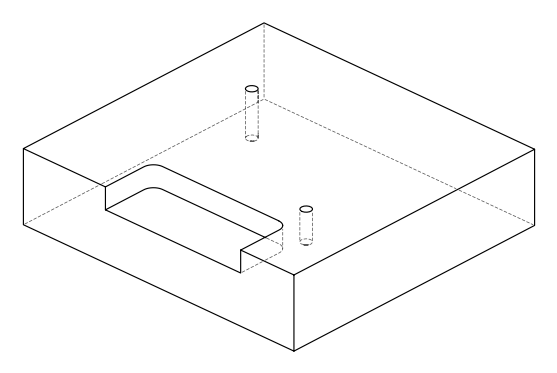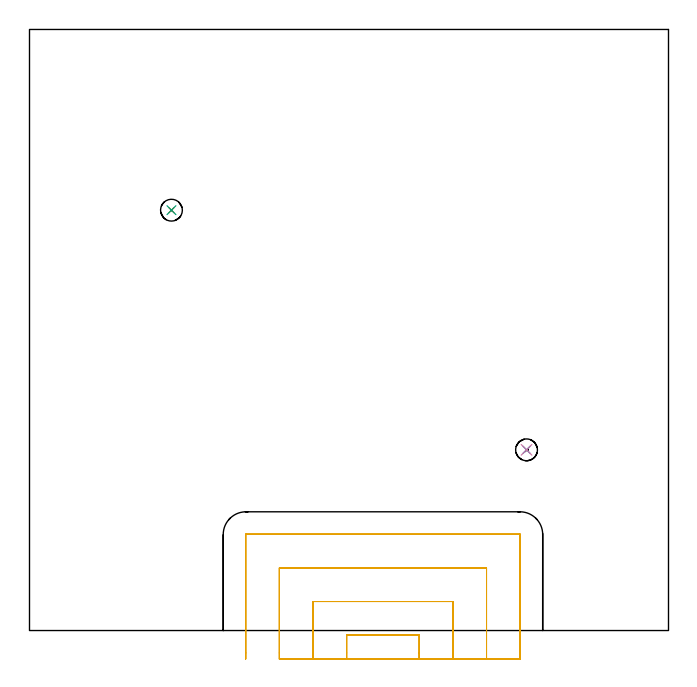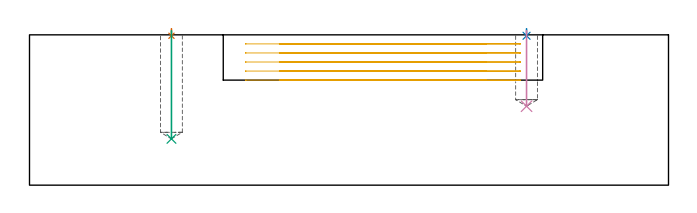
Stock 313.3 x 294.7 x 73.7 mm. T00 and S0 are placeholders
(PLAN: 5 operations, 2 tool changes, 12.1 min)
(1 SPOT_DRILL | STEP1POCKET | NXT0321_9005460120000 | 0.03 min | 2 mm3)
(2 SPOT_DRILL_1 | STEP1POCKET_1 | NXT0321_9005460120000 | 0.03 min | 1 mm3)
(3 DRILL_BLIND_HOLE_INTO_CENTER | STEP1POCKET | UGT0301_219 | 0.21 min | 4381 mm3)
(4 DRILL_BLIND_HOLE_INTO_CENTER_1 | STEP1POCKET_1 | UGT0301_219 | 0.15 min | 2945 mm3)
(5 MILL_SLOT | SLOT_PARTIAL_RECTANGULAR | UGT0201_105 | Follow Part, ap 5.5, ae 75% | 11.7 min | 201178 mm3)
(TOOL NXT0321_9005460120000 | NC Spot Drill, 142deg, 12mm, Carbide, Uncoated | D12 PA142 FL30 Z2)
(TOOL UGT0301_219 | Twist Drill 10.7 mm | D10.7 PA118 FL90 Z2)
(TOOL UGT0201_105 | End Mill 22 mm | D22 FL25 Z2)
(OP 1 SPOT_DRILL)
G17 G21 G94 G90
T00 M6
G54
G17 G0 G90 X69.6 Y206.1 S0 M3
G43 Z83.7 H0
G94 G81 G98 Z73.239 F250. R76.7
G80
M5
M2
(OP 2 SPOT_DRILL_1)
G17 G21 G94 G90
T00 M6
G54
G17 G0 G90 X243.7 Y88.6 S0 M3
G43 Z83.7 H0
G94 G81 G98 Z73.239 F250. R76.7
G80
M5
M2
(OP 3 DRILL_BLIND_HOLE_INTO_CENTER)
G17 G21 G94 G90
T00 M6
G54
G17 G0 G90 X69.6 Y206.1 S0 M3
G43 Z83.7 H0
G94 G81 G98 Z22.7 F250. R75.7
G80
M5
M2
(OP 4 DRILL_BLIND_HOLE_INTO_CENTER_1)
G17 G21 G94 G90
T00 M6
G54
G17 G0 G90 X243.7 Y88.6 S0 M3
G43 Z83.7 H0
G94 G81 G98 Z38.7 F250. R75.7
G80
M5
M2
(OP 5 MILL_SLOT)
G17 G21 G94 G90
T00 M6
G54
G17 G0 G90 X191.1 Y-14. S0 M3
G43 Z83.7 H0
Z69.26
G94 G1 Y-11. F250.
Y-2.3 F500.
X155.5
Y-11.
Y-14. F250.
X207.6
Y-11.
Y14.2 F500.
X139.
Y-11.
Y-14. F250.
X224.1
Y-11.
Y30.7 F500.
X122.5
Y-11.
Y-14. F250.
X240.6
Y-11.
Y47.1 F500.
X240.595 Y47.155
X240.555 Y47.195
X240.5 Y47.2
X106.1
X106.045 Y47.195
X106.005 Y47.155
X106. Y47.1
Y-11.
Y-14. F250.
G0 X191.1 Z64.82
G1 Y-11.
Y-2.3 F500.
X155.5
Y-11.
Y-14. F250.
X207.6
Y-11.
Y14.2 F500.
X139.
Y-11.
Y-14. F250.
X224.1
Y-11.
Y30.7 F500.
X122.5
Y-11.
Y-14. F250.
X240.6
Y-11.
Y47.1 F500.
X240.595 Y47.155
X240.555 Y47.195
X240.5 Y47.2
X106.1
X106.045 Y47.195
X106.005 Y47.155
X106. Y47.1
Y-11.
Y-14. F250.
G0 X191.1 Z60.38
G1 Y-11.
Y-2.3 F500.
X155.5
Y-11.
Y-14. F250.
X207.6
Y-11.
Y14.2 F500.
X139.
Y-11.
Y-14. F250.
X224.1
Y-11.
Y30.7 F500.
X122.5
Y-11.
Y-14. F250.
X240.6
Y-11.
Y47.1 F500.
X240.595 Y47.155
X240.555 Y47.195
X240.5 Y47.2
X106.1
X106.045 Y47.195
X106.005 Y47.155
X106. Y47.1
Y-11.
Y-14. F250.
G0 X191.1 Z55.94
G1 Y-11.
Y-2.3 F500.
X155.5
Y-11.
Y-14. F250.
X207.6
Y-11.
Y14.2 F500.
X139.
Y-11.
Y-14. F250.
X224.1
Y-11.
Y30.7 F500.
X122.5
Y-11.
Y-14. F250.
X240.6
Y-11.
Y47.1 F500.
X240.595 Y47.155
X240.555 Y47.195
X240.5 Y47.2
X106.1
X106.045 Y47.195
X106.005 Y47.155
X106. Y47.1
Y-11.
Y-14. F250.
G0 X191.1 Z51.5
G1 Y-11.
Y-2.3 F500.
X155.5
Y-11.
Y-14. F250.
X207.6
Y-11.
Y14.2 F500.
X139.
Y-11.
Y-14. F250.
X224.1
Y-11.
Y30.7 F500.
X122.5
Y-11.
Y-14. F250.
X240.6
Y-11.
Y47.1 F500.
X240.595 Y47.155
X240.555 Y47.195
X240.5 Y47.2
X106.1
X106.045 Y47.195
X106.005 Y47.155
X106. Y47.1
Y-11.
Y-14. F250.
G0 Z83.7
M5
M2
